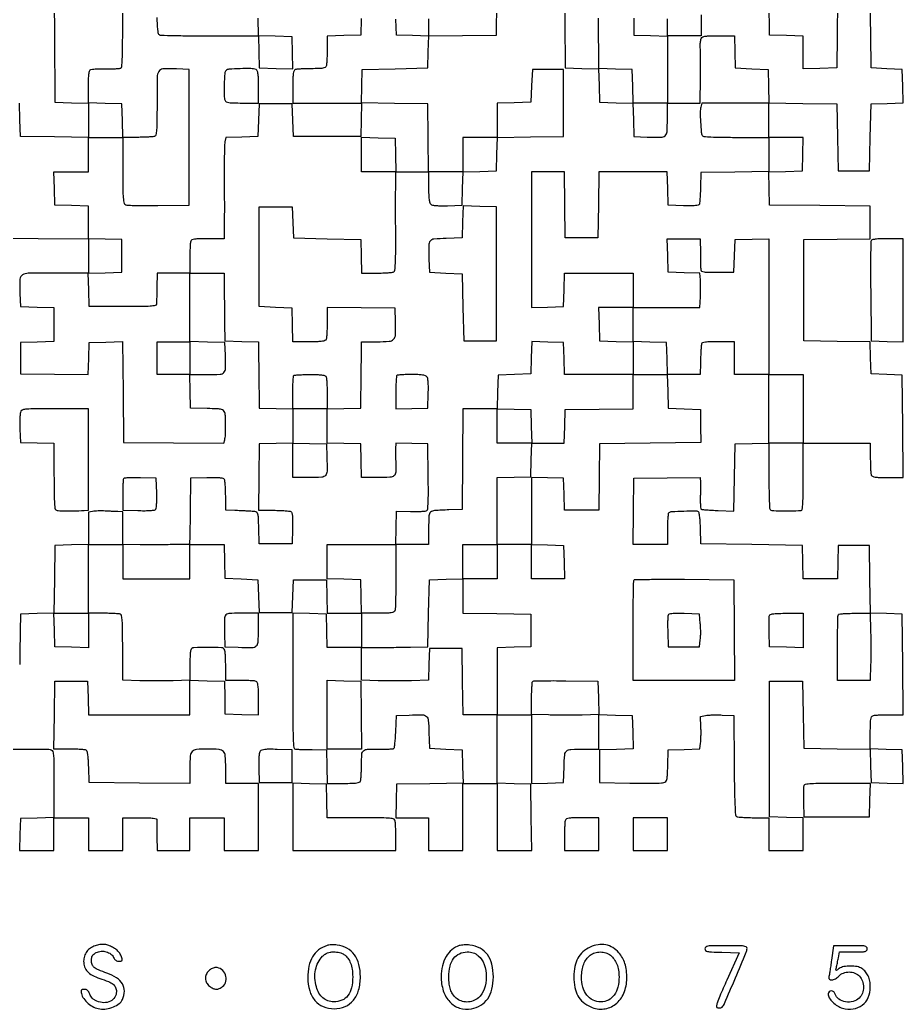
# Model space of a CAD drawing. Extents: x 179 to 1071, y 112 to 1107.
# Drawn here: x 505 to 1071, y 112 to 746 of the extents above; entities that cross this region are included whole.
import ezdxf

# ---------------------------------------------------------------- set-up
doc = ezdxf.new("R2010")
doc.units = 0

msp = doc.modelspace()

# ---------------------------------------------------------------- linework, layer by layer
for points in [[(526.978755, 780), (527.239377, 736.75), (527.5, 693.5), (538.25, 693.216168), (549, 692.932337), (549, 681.946666), (549, 670.960995), (527.25, 671.230498), (505.5, 671.5), (505.216168, 682.25), (504.932337, 693)], [(1029.039693, 757.971858), (1028.769847, 736.735929), (1028.5, 715.5), (1017.75, 715.216168), (1007, 714.932337), (1007, 725.432337), (1007, 735.932337), (996.25, 736.216168), (985.5, 736.5), (985.230498, 758.25)], [(898.5, 747.463868), (898.5, 736.5), (909.25, 736.216168), (920, 735.932337), (920, 714.466168), (920, 693), (909.033832, 693), (898.067663, 693), (897.783832, 703.75), (897.5, 714.5), (886.763809, 714.783692), (876.027617, 715.067383), (875.763809, 747.283692)]]:
    msp.add_lwpolyline(points)
for points in [[(487.320716, 278.728202, -0.001145), (504.929603, 278.919042, -0.001586), (522.196447, 279.011854, -0.092414), (525.290056, 278.44219, -0.246595), (526.259679, 277.338547, -0.039969), (526.722306, 274.423861, -0.017504), (526.9528, 269.005, -0.001876), (527, 256.426843), (527, 235.067663), (516.25, 234.783832), (505.5, 234.5), (505.215017, 224.25), (504.930034, 214), (515.965017, 214), (527, 214), (527, 224.5), (527, 235), (538, 235), (549, 235), (549, 224.5), (549, 214), (560, 214), (571, 214), (571, 224.5), (571, 235), (582.043837, 235, -0.005353), (587.436059, 234.942266, -0.023244), (590.625709, 234.725378, -0.037204), (592.514505, 234.364582, -0.375493), (592.925354, 233.75, 0.029686), (592.865555, 232.894407, 0.001563), (592.84552, 230.15, 0.00246), (592.84795, 226.884359, 0.001786), (592.881517, 223.25), (593, 214), (603.5, 214), (614, 214), (614, 224.5), (614, 235), (625, 235), (636, 235), (636, 224.5), (636, 214), (647, 214), (658, 214), (658, 235.5), (658, 257), (647.5, 257), (637, 257), (637, 266.964816, 0.016375), (636.748452, 274.643854, 0.176079), (635.516364, 277.447319, 0.18557), (632.802218, 278.72896, 0.018552), (625.5, 279, 0.018562), (618.196698, 278.728783, 0.185709), (615.482908, 277.446295, 0.175976), (614.251235, 274.640922, 0.016331), (614, 266.950963), (614, 256.972294), (581.75, 257.236147), (549.5, 257.5), (549.211195, 267.464966, 0.00836), (549.012968, 271.800174, 0.019108), (548.684251, 275.055937, 0.01918), (548.262532, 277.411, 0.199883), (547.711195, 278.199653, 0.117278), (546.827555, 278.50492, 0.006942), (543.985997, 278.747767, 0.010156), (540.561095, 278.92279, 0.007295), (536.730498, 278.984687), (526.960995, 279), (527.230498, 300.75), (527.5, 322.5), (538, 322.5), (548.5, 322.5), (548.783832, 311.75), (549.067663, 301), (581.533832, 301), (614, 301), (614, 312.032751), (614, 323.065502), (625.102322, 322.782751), (636.204643, 322.5), (636.352322, 312), (636.5, 301.5), (647.25, 301.216168), (658, 300.932337), (658, 311.359179, 0.005326), (657.940479, 316.946379, 0.03028), (657.697521, 319.908208, 0.062919), (657.232706, 321.600474, 0.205485), (656.418213, 322.393011, 0.070946), (655.373807, 322.631778, 0.006338), (652.68135, 322.821697, 0.008159), (649.449196, 322.955669, 0.006277), (645.918213, 323), (637, 323), (637, 331.918213, 0.006277), (636.955669, 335.449196, 0.008159), (636.821697, 338.68135, 0.006338), (636.631778, 341.373807, 0.070946), (636.393011, 342.418213, 0.294833), (634.336862, 343.920436, 0.014388), (625.5, 344.174786, 0.014388), (616.663138, 343.920436, 0.294833), (614.606989, 342.418213, 0.070799), (614.368266, 341.375401, 0.006396), (614.178303, 338.70025, 0.008203), (614.044334, 335.488883, 0.006322), (614, 331.982551), (614, 323.128677), (603.400107, 322.814338, -0.004692), (598.554047, 322.716137, -0.002696), (592.712026, 322.6841, -0.002693), (586.841483, 322.71519, -0.004492), (581.900107, 322.812384), (571, 323.124768), (571, 343.955395, 0.002113), (570.950186, 355.740773, 0.016301), (570.723731, 361.253842, 0.031071), (570.301136, 364.347193, 0.257072), (569.418213, 365.393011, 0.07203), (568.361889, 365.632106, 0.005915), (565.534475, 365.821697, 0.007831), (562.140776, 365.955695, 0.005951), (558.418213, 366), (549, 366), (549, 388), (549, 410), (560, 410), (571, 410), (571, 399), (571, 388), (592.5, 388), (614, 388), (614, 399), (614, 410), (624.966168, 410), (635.932337, 410), (636.216168, 399.25), (636.5, 388.5), (647, 388), (657.5, 387.5), (658, 377), (658.5, 366.5), (669, 366.5), (679.5, 366.5), (680, 377), (680.5, 387.5), (691, 387.5), (701.5, 387.5), (701.783832, 376.75), (702.067663, 366), (713.033832, 366), (724, 366), (724, 355), (724, 344), (713.033832, 344), (702.067663, 344), (701.783832, 354.75), (701.5, 365.5), (690.75, 365.783832), (680, 366.067663), (680, 322.533832, 0.000752), (680.040355, 295.69472, 0.009267), (680.26068, 285.468449, 0.016489), (680.666127, 279.928097, 0.36564), (681.75, 278.890285, 0.009007), (682.866332, 278.840464, 0.000834), (685.629687, 278.77159, 0.001074), (688.925493, 278.702026, 0.000842), (692.5, 278.640285), (701.5, 278.5), (701.783832, 267.75), (702.067663, 257), (712.426843, 257, 0.005377), (717.973908, 257.059651, 0.030446), (720.919034, 257.302822, 0.063217), (722.602718, 257.767927, 0.20495), (723.393011, 258.581787, 0.070701), (723.631706, 259.623534, 0.006434), (723.821697, 262.287222, 0.008233), (723.955664, 265.484808, 0.006352), (724, 268.974799, -0.01621), (724.218061, 275.699053, -0.203198), (725.336393, 277.923885, -0.171082), (727.807214, 278.868616, -0.010839), (735.692534, 278.905237, 0.007869), (738.963225, 278.901004, 0.011594), (741.833378, 279.009061, 0.007003), (744.212453, 279.187405, 0.175058), (744.797718, 279.459677, 0.166411), (745.094233, 280.059722, 0.004749), (745.44058, 282.940181, 0.009152), (745.757506, 286.380352, 0.006111), (746, 290.328626), (746.5, 300.5), (754.496645, 300.796504, -0.010944), (762.958841, 300.924926, -0.179106), (765.567079, 299.939704, -0.195806), (766.788181, 297.526579, -0.013482), (767.215131, 289.7397), (767.5, 279.5), (778, 279), (788.5, 278.5), (788.783629, 267.769986), (789.067258, 257.039971), (767.783629, 256.769986), (746.5, 256.5), (746.216168, 245.75), (745.932337, 235), (756.466168, 235), (767, 235), (767, 224.5), (767, 214), (778, 214), (789, 214), (789, 235.5), (789, 257), (800, 257), (811, 257), (811, 235.5), (811, 214), (822.019888, 214), (833.039775, 214), (832.769888, 235.25), (832.5, 256.5), (821.75, 256.783832), (811, 257.067663), (811, 279.033832), (811, 301), (822, 301), (833, 301), (833, 278.965017), (833, 256.930034), (843.25, 257.215017), (853.5, 257.5), (853.783793, 267.642206, -0.014077), (854.217345, 275.358739, -0.199184), (855.462909, 277.765918, -0.166903), (858.143851, 278.803651, -0.00925), (867.25, 278.986345), (876, 279), (876, 290.033832), (876, 301.067663), (886.75, 300.783832), (897.5, 300.5), (897.783485, 289.784171), (898.06697, 279.068343), (887.283485, 278.784171), (876.5, 278.5), (876.5, 268), (876.5, 257.5), (896, 257.216289, 0.002744), (903.631689, 257.147147, 0.003889), (910.42257, 257.175721, 0.002238), (916.145293, 257.269945, 0.055026), (917.715131, 257.476589, 0.140303), (918.954953, 258.185819, 0.136997), (919.645706, 259.449919, 0.045906), (919.987293, 261.944999, 0.004124), (920.215131, 268.2603), (920.5, 278.5), (930.62757, 278.783631), (940.755139, 279.067263), (941.245984, 282.783631, 0.02043), (941.416849, 284.667274, 0.007166), (941.512695, 287.383123, 0.007101), (941.532878, 290.376392, 0.008251), (941.464663, 293.222743), (941.192497, 299.945487), (944.346249, 300.529234, -0.031064), (946.043619, 300.735482, -0.008198), (948.776711, 300.851473, -0.008289), (951.8973, 300.880936, -0.008427), (955, 300.80649), (962.5, 300.5), (962.764319, 268.550168, 0.001803), (962.951056, 252.830801, 0.007577), (963.240328, 243.392156, 0.00522), (963.604237, 236.927232, 0.238962), (964.264319, 235.81548, 0.116655), (965.161958, 235.504391, 0.00716), (968.001081, 235.256679, 0.010334), (971.425135, 235.078324, 0.007451), (975.25, 235.015313), (985, 235), (985, 224.5), (985, 214), (996, 214), (1007, 214), (1007, 224.466168), (1007, 234.932337), (996.25, 235.216168), (985.5, 235.5), (985.5, 279), (985.5, 322.5), (996, 322.5), (1006.5, 322.5), (1007, 301), (1007.5, 279.5), (1028.716369, 279.23021), (1049.932738, 278.96042), (1050.216369, 268.23021), (1050.5, 257.5), (1060.78419, 257.214639), (1071.068381, 256.929279), (1070.78419, 267.714639), (1070.5, 278.5), (1060.25, 278.784983), (1050, 279.069966), (1050, 289.427994, -0.005378), (1050.059653, 294.974376, -0.030449), (1050.302828, 297.919218, -0.063222), (1050.767938, 299.602756, -0.204941), (1051.581787, 300.393011, -0.070978), (1052.626534, 300.631787, -0.006326), (1055.322719, 300.821697, -0.00815), (1058.55935, 300.95567, -0.006268), (1062.095641, 301), (1071.027706, 301), (1070.763853, 333.25), (1070.5, 365.5), (1060.269405, 365.784769), (1050.038811, 366.069538), (1049.769405, 387.784769), (1049.5, 409.5), (1039.5, 409.5), (1029.5, 409.5), (1029.216168, 398.75), (1028.932337, 388), (1018, 388), (1007.067663, 388), (1006.783832, 398.75), (1006.5, 409.5), (974, 410), (941.5, 410.5), (941.211195, 420.464966, 0.009143), (941.028489, 424.328163, 0.013786), (940.715179, 427.683218, 0.008512), (940.334125, 430.432793, 0.219027), (939.928184, 431.044385, 0.143525), (938.25123, 431.505737, 0.003796), (930.462578, 431.317044, 0.004146), (922.730621, 431.006787, 0.12697), (920.901089, 430.43887, 0.229345), (920.541955, 429.874018, 0.007453), (920.264695, 427.125393, 0.012937), (920.065224, 423.791061, 0.00847), (920, 419.940983), (920, 410), (908.980112, 410), (897.960225, 410), (898.230112, 431.25), (898.5, 452.5), (919.75, 452.769888), (941, 453.039775), (941.107595, 449.769888, -0.007236), (941.138886, 448.071354, -0.002215), (941.137649, 445.503909, -0.002216), (941.110785, 442.62912, -0.002424), (941.058817, 439.839163, 0.011352), (941.056825, 437.252152, 0.016954), (941.18302, 434.994435, 0.012019), (941.391764, 433.167691, 0.227143), (941.701222, 432.699985, 0.112934), (942.323023, 432.497611, 0.003046), (945.202859, 432.256164, 0.006189), (948.610222, 432.03377, 0.004183), (952.5, 431.860821), (962.5, 431.5), (963, 453), (963.5, 474.5), (974.25, 474.783832), (985, 475.067663), (985.015313, 454.283832, 0.003299), (985.074295, 446.241613, 0.005099), (985.241942, 439.295237, 0.001799), (985.468429, 433.326231, 0.142608), (985.765313, 432.444636, 0.23222), (986.833164, 431.852488, 0.005925), (992.492631, 431.636715, 0.012203), (998.946538, 431.624755, 0.01039), (1005.75, 431.91975, 0.365752), (1006.410258, 432.5541, 0.011568), (1006.734532, 436.549007, 0.011919), (1006.945204, 442.738975, 0.002546), (1007, 453.5), (1007, 475), (1028.5, 475), (1050, 475), (1050, 465.581787, 0.005951), (1050.044305, 461.859224, 0.007831), (1050.178303, 458.465525, 0.005915), (1050.367894, 455.638111, 0.07203), (1050.606989, 454.581787, 0.201272), (1051.382022, 453.772279, 0.065239), (1053.008523, 453.305235, 0.031606), (1055.841873, 453.060568, 0.005737), (1061.120653, 453), (1071.027329, 453), (1070.763664, 485.75), (1070.5, 518.5), (1060.5, 519), (1050.5, 519.5), (1050.215235, 529.730213), (1049.930471, 539.960427), (1028.715235, 540.230213), (1007.5, 540.5), (1007.5, 573), (1007.5, 605.5), (1028.75, 605.769888), (1050, 606.039775), (1050, 616.506035), (1050, 626.972294), (1017.75, 627.236147), (985.5, 627.5), (985.216515, 638.215829), (984.93303, 648.931657), (995.716515, 649.215829), (1006.5, 649.5), (1006.783832, 660.25), (1007.067663, 671), (996.033832, 671), (985, 671), (985, 682.019502), (985, 693.039005), (1006.75, 692.769502), (1028.5, 692.5), (1029, 671), (1029.5, 649.5), (1039.5, 649.5), (1049.5, 649.5), (1050, 671), (1050.5, 692.5), (1060.783473, 692.785353), (1071.066946, 693.070705), (1070.783473, 703.785353), (1070.5, 714.5), (1060.5, 715), (1050.5, 715.5), (1050.230215, 736.714798), (1049.96043, 757.929597)], [(723.783832, 747.25), (723.5, 736.5), (712.75, 736.216168), (702, 735.932337), (702, 727.047956, -0.0063), (701.955668, 723.529935, -0.008182), (701.821697, 720.308712, -0.006369), (701.631755, 717.625356, -0.070869), (701.393011, 716.581787, -0.191652), (700.656877, 715.783827, -0.070258), (699.167248, 715.312102, -0.03479), (696.605148, 715.063195, -0.006824), (691.974799, 715, 0.006352), (688.484808, 714.955664, 0.008233), (685.287222, 714.821697, 0.006434), (682.623534, 714.631706, 0.070701), (681.581787, 714.393011, 0.205218), (680.76761, 713.601595, 0.063068), (680.30265, 711.913621, 0.030363), (680.059586, 708.960143, 0.005351), (680, 703.393011), (680, 693), (702.033832, 693), (724.067663, 693), (723.783832, 682.25), (723.5, 671.5), (702, 671.5), (680.5, 671.5), (680, 682), (679.5, 692.5), (669, 692.5), (658.5, 692.5), (658, 682), (657.5, 671.5), (647.321946, 671.215811), (637.143892, 670.931622), (636.543629, 668.198643, 0.046116), (636.310898, 666.33197, 0.002644), (636.157044, 660.545394, 0.004017), (636.065538, 653.644847, 0.002938), (636.070516, 645.982832, -0.00074), (636.111947, 637.772052, -0.000653), (636.131284, 629.212144, -0.000656), (636.12851, 621.496296, -0.001993), (636.098833, 616.25), (636, 606), (625.606989, 606, 0.005351), (620.039857, 605.940414, 0.030363), (617.086379, 605.69735, 0.063068), (615.398405, 605.23239, 0.205218), (614.606989, 604.418213, 0.07203), (614.367894, 603.361889, 0.005915), (614.178303, 600.534475, 0.007831), (614.044305, 597.140776, 0.005951), (614, 593.418213), (614, 584), (603.5, 584), (593, 584), (592.88465, 574.75, -0.001158), (592.830648, 571.097729, -0.001538), (592.763631, 567.776563, -0.001087), (592.692826, 564.992261, -0.015484), (592.63465, 564, -0.338506), (591.866427, 563.162573, -0.026619), (588.668373, 562.769008, -0.015264), (582.984886, 562.548965, -0.002043), (571, 562.5), (549.5, 562.5), (549.216515, 573.215829), (548.93303, 583.931657), (559.716515, 584.215829), (570.5, 584.5), (570.5, 595), (570.5, 605.5), (559.75, 605.783832), (549, 606.067663), (549, 616.5), (549, 626.932337), (538.25, 627.216168), (527.5, 627.5), (527.216168, 638.25), (526.932337, 649), (537.966168, 649), (549, 649), (549, 660), (549, 671), (560, 671), (571, 671), (571, 650.122445, 0.002758), (571.058219, 639.567481, 0.012365), (571.279172, 633.391242, 0.014651), (571.637159, 629.414912, 0.192057), (572.331286, 628.14002, 0.156728), (573.607424, 627.627653, 0.00746), (578.26892, 627.36656, 0.009591), (584.638857, 627.227344, 0.003585), (593.581286, 627.267576), (613.5, 627.5), (613.5, 671), (613.5, 714.5), (605.503355, 714.796504, 0.018442), (596.730748, 714.7981, 0.258417), (594.123365, 713.226398, 0.12775), (593.117937, 709.571269, 0.003577), (593, 693.087937, -0.002108), (592.950205, 681.276688, -0.01627), (592.723786, 675.753028, -0.030988), (592.301348, 672.653567, -0.2572), (591.418213, 671.606989, -0.07196), (590.36267, 671.367915, -0.005942), (587.544413, 671.178303, -0.007852), (584.161644, 671.044307, -0.005972), (580.452044, 671), (571.067663, 671), (570.783832, 681.75), (570.5, 692.5), (559.75, 692.783832), (549, 693.067663), (549.015313, 702.783832, -0.007928), (549.081866, 706.601279, -0.010868), (549.27081, 710.031723, -0.007826), (549.533992, 712.871606, -0.114772), (549.863589, 713.813523, -0.188239), (550.701594, 714.429059, -0.037219), (552.566954, 714.781996, -0.025797), (555.410087, 714.955668, -0.007851), (559.725442, 714.92859, 0.007385), (563.265916, 714.903077, 0.010302), (566.431927, 714.992278, 0.007027), (569.059994, 715.157604, 0.119741), (569.877165, 715.424084, 0.23921), (570.422762, 716.318735, 0.006544), (570.728311, 721.017156, 0.009746), (570.938566, 727.512033, 0.003217), (571, 737.059017), (571, 758)], [(854.153122, 757.161711, 0.001799), (854.22, 745.5), (854.5, 715.5), (865.216508, 715.216508), (875.933016, 714.933016), (876.216508, 704.216508), (876.5, 693.5), (887.216508, 693.216508), (897.933016, 692.933016), (898.216508, 682.216508), (898.5, 671.5), (907, 671.204946, 0.009927), (915.965089, 671.071849, 0.179688), (918.602972, 672.066531, 0.203196), (919.788355, 674.49751, 0.01319), (920, 682.519052), (920, 693), (930.5, 693), (941, 693), (941.1508, 709.25, 0.001457), (941.191746, 715.68273, 0.001901), (941.189672, 721.568289, 0.001406), (941.155304, 726.500561, 0.0176), (941.071369, 728.365453, -0.022481), (941.026586, 729.636438, -0.015075), (941.084572, 731.089639, -0.015198), (941.226336, 732.496557, -0.02878), (941.439621, 733.615453, -0.121023), (942.159396, 734.975425, -0.158944), (943.365359, 735.678608, -0.049644), (945.767051, 735.952216, -0.003557), (952.484069, 736), (962.930034, 736), (963.215017, 725.75), (963.5, 715.5), (974, 715), (984.5, 714.5), (984.783832, 703.75), (985.067663, 693), (963.552884, 693), (942.038104, 693), (941.392249, 690.426707, 0.064624), (941.007215, 687.146222, 0.0107), (941.221673, 680.772053, 0.008088), (941.681632, 674.323654, 0.117078), (942.398267, 672.164608, 0.237313), (943.338921, 671.586312, 0.007874), (947.849416, 671.272496, 0.010341), (954.265536, 671.060479, 0.003088), (964.059017, 671), (985, 671), (985, 660.019502), (985, 649.039005), (963.25, 648.769502), (941.5, 648.5), (941.203376, 639, -0.003857), (941.058, 635.267267, -0.005293), (940.86582, 631.912739, -0.003486), (940.655459, 629.105111, -0.061326), (940.470785, 628.213578, -0.253055), (939.808646, 627.598782, -0.038755), (937.97523, 627.274306, -0.025285), (935.033509, 627.135546, -0.006473), (930.267408, 627.213578), (920.5, 627.5), (920.216168, 638.25), (919.932337, 649), (897.986056, 649), (876.039775, 649), (875.769888, 627.75), (875.5, 606.5), (865, 606.5), (854.5, 606.5), (854.230112, 627.75), (853.960225, 649), (843.480112, 649), (833, 649), (833, 605.465017), (833, 561.930034), (843.25, 562.215017), (853.5, 562.5), (853.783832, 573.25), (854.067663, 584), (876.033832, 584), (898, 584), (898, 573), (898, 562), (886.966168, 562), (875.932337, 562), (876.216168, 551.25), (876.5, 540.5), (887.25, 540.216168), (898, 539.932337), (898, 529.466168), (898, 519), (876.034983, 519), (854.069966, 519), (853.784983, 529.25), (853.5, 539.5), (843.285365, 539.784593), (833.07073, 540.069185), (832.785365, 529.784593), (832.5, 519.5), (822, 519), (811.5, 518.5), (811.216168, 507.75), (810.932337, 497), (799.980021, 497), (789.027706, 497), (788.763853, 464.75), (788.5, 432.5), (780, 432.24922, 0.007926), (770.756564, 431.829771, 0.170244), (768.27627, 430.785637, 0.199796), (767.184972, 428.471708, 0.011573), (767, 420.480948), (767, 410), (756.466168, 410), (745.932337, 410), (746.216168, 420.736405), (746.5, 431.472809), (755.5, 431.233135, 0.00884), (759.039948, 431.201473, 0.012052), (762.229556, 431.306257, 0.008973), (764.865216, 431.504007, 0.121354), (765.77083, 431.818622, 0.228212), (766.426751, 432.897712, 0.012873), (766.714681, 436.907534, 0.012014), (766.849851, 443.075703, 0.002706), (766.77083, 453.571891), (766.5, 474.5), (756.25, 474.784983), (746, 475.069966), (745.875921, 471.284983, 0.007332), (745.843035, 469.468858, 0.003317), (745.850634, 467.088869, 0.003284), (745.891817, 464.577108, 0.004488), (745.964074, 462.315423, -0.022257), (745.942675, 456.363281, -0.213603), (744.824185, 454.155827, -0.160216), (742.248635, 453.176959, -0.011368), (734.466444, 453), (724.067663, 453), (723.783832, 463.75), (723.5, 474.5), (712.75, 474.783832), (702, 475.067663), (702, 486), (702, 496.932337), (712.75, 497.216168), (723.5, 497.5), (723.675726, 508, 0.000788), (723.748445, 512.797094, 0.000454), (723.821651, 518.573437, 0.000454), (723.884622, 524.373532, 0.00076), (723.925726, 529.25), (724, 540), (733.964816, 540, 0.018261), (741.745043, 540.284241, 0.189805), (744.576308, 541.645554, 0.180768), (745.792504, 544.605997, 0.016288), (745.788833, 552.756819), (745.5, 561.5), (723.75, 561.769502), (702, 562.039005), (702, 552.60129, -0.005939), (701.955696, 548.871254, -0.007818), (701.821697, 545.471254, -0.005899), (701.632119, 542.63856, -0.07207), (701.393011, 541.581787, -0.20495), (700.602718, 540.767927, -0.063217), (698.919034, 540.302822, -0.030446), (695.973908, 540.059651, -0.005377), (690.426843, 540), (680.067663, 540), (679.783832, 550.75), (679.5, 561.5), (669, 562), (658.5, 562.5), (658.5, 594.5), (658.5, 626.5), (669, 626.5), (679.5, 626.5), (680, 616.5), (680.5, 606.5), (702, 606), (723.5, 605.5), (723.783832, 594.75), (724.067663, 584), (733.783832, 584.015313, 0.007626), (737.597562, 584.079495, 0.010531), (741.016412, 584.261348, 0.007404), (743.849432, 584.514185, 0.115967), (744.7614, 584.831375, 0.230701), (745.41365, 585.891163, 0.011462), (745.73003, 590.0841, 0.011498), (745.916985, 596.442261, 0.002714), (745.927328, 607.066062, -0.000531), (745.89695, 616.023919, -0.000492), (745.884598, 625.214718, -0.000491), (745.889681, 633.395736, -0.00165), (745.915929, 638.75), (746, 649), (756.5, 649), (767, 649), (767, 639.122445, 0.007345), (767.070162, 634.346734, 0.024181), (767.314808, 631.205854, 0.035127), (767.728754, 629.124417, 0.154085), (768.399285, 628.083586, 0.132968), (769.486141, 627.587315, 0.020746), (771.849829, 627.296386, 0.018924), (775.042317, 627.15859, 0.009044), (779.149285, 627.211141), (788.5, 627.5), (788.783492, 638.216508), (789.066984, 648.933016), (799.783492, 649.216508), (810.5, 649.5), (810.783631, 660.23021), (811.067262, 670.96042), (832.283631, 671.23021), (853.5, 671.5), (853.5, 693), (853.5, 714.5), (843.5, 714.5), (833.5, 714.5), (833, 704), (832.5, 693.5), (821.75, 693.216168), (811, 692.932337), (811, 681.966168), (811, 671), (800, 671), (789, 671), (789, 660), (789, 649), (778.019502, 649), (767.039005, 649), (766.769502, 670.75), (766.5, 692.5), (745.216371, 692.769986), (723.932742, 693.039971), (724.216371, 703.769986), (724.5, 714.5), (745.5, 715), (766.5, 715.5), (766.784769, 725.730595), (767.069538, 735.961189), (788.784769, 736.230595), (810.5, 736.5), (810.769502, 758.25)], [(941.616268, 749.611799, 0.006972), (941.603362, 745.75), (941.706724, 736), (930.853362, 736), (920, 736), (920, 746.920545)], [(592.926716, 747.782049, 0.00783), (593.068439, 743.266026, 0.019195), (593.351898, 739.955584, 0.019981), (593.741612, 737.597074, 0.202948), (594.293636, 736.797361, 0.135359), (595.310473, 736.486062, 0.000971), (604.315042, 736.251356, 0.003612), (614.662744, 736.076537, 0.002295), (626.715017, 736.015313), (657.930034, 736), (658.215017, 725.75), (658.5, 715.5), (669.285361, 715.21581), (680.070721, 714.931619), (679.785361, 725.21581), (679.5, 735.5), (668.782438, 735.783503), (658.064876, 736.067005), (657.782438, 747.283503)], [(767, 746.848386), (767, 735.930034), (756.75, 736.215017), (746.5, 736.5), (746, 746.789574, 0.007003)], [(484.5, 606.5), (516.75, 606.236147), (549, 605.972294), (549, 594.986147), (549, 584), (527.519052, 584, 0.003484), (510.504163, 583.881453, 0.129107), (506.800938, 582.853655, 0.257598), (505.205453, 580.186192, 0.017378), (505.204946, 571), (505.5, 562.5), (516.25, 562.216168), (527, 561.932337), (527, 551), (527, 540.067663), (516.25, 539.783832), (505.5, 539.5), (505.5, 529.5), (505.5, 519.5), (527.214803, 519.230596), (548.929605, 518.961191), (549.214803, 529.230596), (549.5, 539.5), (560.236102, 539.783691), (570.972205, 540.067381), (571.236102, 507.783691), (571.5, 475.5), (603.629787, 475.236306), (635.759575, 474.972611), (636.366133, 477.236306, 0.055072), (636.833963, 480.295127, 0.010261), (636.954652, 485.982964, 0.010237), (636.842148, 491.670464, 0.055476), (636.378274, 494.717265, 0.141505), (635.627557, 495.960978, 0.132685), (634.311084, 496.650964, 0.0442), (631.7238, 496.990753, 0.00392), (625.141929, 497.217265), (614.5, 497.5), (614.216168, 508.25), (613.932337, 519), (624.947116, 519, 0.011644), (633.386769, 519.196568, 0.193791), (635.888604, 520.342175, 0.190015), (636.923746, 522.911448, 0.011127), (636.796504, 531.503355), (636.5, 539.5), (625.25, 539.782751), (614, 540.065502), (614, 562.032751), (614, 584), (625, 584), (636, 584), (636.070067, 573.75, 0.000758), (636.10975, 568.998777, 0.000406), (636.172407, 563.132812, 0.000405), (636.246037, 557.148269, 0.000633), (636.320067, 552), (636.5, 540.5), (647.25, 540.216168), (658, 539.932337), (658.097508, 529.716168, 0.00036), (658.145798, 525.011867, 0.0002), (658.211168, 519.269749, 0.000199), (658.282022, 513.453222, 0.000321), (658.347508, 508.5), (658.5, 497.5), (669.25, 497.216168), (680, 496.932337), (680, 486), (680, 475.067663), (669.25, 474.783832), (658.5, 474.5), (658.272969, 453.25), (658.045937, 432), (667.772969, 431.984687, -0.007773), (671.592775, 431.919285, -0.010696), (675.021102, 431.733781, -0.00761), (677.860586, 431.47563, -0.11538), (678.788231, 431.152042, -0.19692), (679.395734, 430.294865, -0.033714), (679.721018, 428.282937, -0.023663), (679.861823, 425.195195, -0.006827), (679.788231, 420.417355), (679.5, 410.5), (669, 410.5), (658.5, 410.5), (658.215017, 420.75, 0.003738), (657.98795, 427.184861, 0.048232), (657.65493, 429.562857, 0.164089), (656.959331, 430.670373, 0.153497), (655.715017, 431.167506, 0.002179), (652.261426, 431.413541, 0.003879), (649.415897, 431.581632, 0.003715), (646.486732, 431.710057, 0.001815), (642.75, 431.832494), (637, 432), (636.984687, 441.25, 0.008159), (636.919317, 444.886885, 0.011123), (636.734034, 448.160822, 0.008145), (636.475757, 450.869394, 0.113997), (636.152902, 451.78684, 0.199716), (635.281101, 452.39767, 0.032047), (633.18343, 452.720814, 0.022682), (629.955578, 452.861053, 0.006397), (624.918214, 452.78684), (614.5, 452.5), (614.26659, 431.599923, -0.001278), (614.156325, 423.56607, -0.002088), (614.016967, 416.754467, -0.000251), (613.864526, 410.690643, -0.192258), (613.744575, 410.411242, -0.194513), (613.159485, 410.163062, -0.000479), (603.914768, 410.01528, -0.003012), (593.716025, 409.923465, -0.002123), (582.25, 409.937986), (571, 410), (571, 420.5), (571, 431), (568, 431.125, -0.000897), (566.490601, 431.190605, -0.000321), (564.339063, 431.289374, -0.000319), (561.979926, 431.4007, -0.000377), (559.75, 431.50904, 0.009924), (557.538322, 431.574202, 0.00879), (555.234375, 431.555835, 0.008861), (553.160189, 431.466024, 0.026501), (551.75, 431.304585), (549, 430.841089), (549, 420.454376), (549, 410.067663), (538.25, 409.783832), (527.5, 409.5), (527.230591, 387.783635), (526.961183, 366.06727), (516.230591, 365.783635), (505.5, 365.5), (505.322108, 354.5, 0.000681), (505.248714, 349.544418, 0.000421), (505.17529, 343.720312, 0.000422), (505.112467, 337.967405, 0.00076), (505.072108, 333.25)]]:
    msp.add_lwpolyline(points, format="xyb")
for points in [[(637.2, 713.8, 0.182186), (636.351405, 711.924892, 0.008428), (636.01219, 704.81935, 0.012209), (635.967489, 697.868036, 0.087326), (636.606989, 694.581787, 0.205218), (637.398405, 693.76761, 0.063068), (639.086379, 693.30265, 0.030363), (642.039857, 693.059586, 0.005351), (647.606989, 693), (658, 693), (658, 703.393011, 0.005351), (657.940414, 708.960143, 0.030363), (657.69735, 711.913621, 0.063068), (657.23239, 713.601595, 0.205218), (656.418213, 714.393011, 0.087326), (653.131964, 715.032511, 0.012209), (646.18065, 714.98781, 0.008428), (639.075108, 714.648595, 0.182186)], [(788.785353, 616.783473), (788.5, 606.5), (778.2603, 606.215131, 0.013827), (770.45705, 605.781878, 0.200378), (768.051258, 604.533568, 0.174565), (767.074823, 601.86687, 0.010012), (767.204946, 593), (767.5, 584.5), (778, 584), (788.5, 583.5), (789, 562), (789.5, 540.5), (800, 540.5), (810.5, 540.5), (810.5, 583.5), (810.5, 626.5), (799.785353, 626.783473), (789.070705, 627.066946)], [(941.11535, 596.75, 0.001158), (941.169352, 593.097729, 0.001538), (941.236369, 589.776563, 0.001087), (941.307174, 586.992261, 0.015484), (941.36535, 586, 0.275213), (941.92238, 585.230626, 0.066821), (943.496506, 584.78892, 0.030039), (946.399276, 584.556017, 0.005001), (952, 584.5), (962.5, 584.5), (963, 595), (963.5, 605.5), (974.25, 605.783832), (985, 606.067663), (985, 562.533832), (985, 519), (996, 519), (1007, 519), (1007, 497), (1007, 475), (996, 475), (985, 475), (985, 497), (985, 519), (974, 519), (963, 519), (963, 529.5), (963, 540), (952.5, 540, 0.006109), (947.478816, 539.938651, 0.023127), (944.346248, 539.716867, 0.032638), (942.387958, 539.356104, 0.312239), (941.858431, 538.75, 0.006668), (941.59751, 536.134712, 0.007792), (941.4217, 533.645783, 0.005874), (941.291955, 530.643419, 0.001963), (941.171044, 526.25), (941, 519), (930.466168, 519), (919.932337, 519), (920.216168, 508.25), (920.5, 497.5), (930.799389, 497), (941.098777, 496.5), (941.244674, 486), (941.390572, 475.5), (908.945286, 475), (876.5, 474.5), (876.230112, 453.25), (875.960225, 432), (865.015095, 432), (854.069966, 432), (853.784983, 442.25), (853.5, 452.5), (843.25, 452.784983), (833, 453.069966), (833, 431.569966), (833, 410.069966), (843.25, 409.784983), (853.5, 409.5), (853.783832, 398.75), (854.067663, 388), (843.533832, 388), (833, 388), (833, 399), (833, 410), (822, 410), (811, 410), (811, 399), (811, 388), (800, 388), (789, 388), (789, 377.019502), (789, 366.039005), (810.75, 365.769502), (832.5, 365.5), (832.5, 355), (832.5, 344.5), (821.75, 344.216168), (811, 343.932337), (811, 322.466168), (811, 301), (800.019888, 301), (789.039775, 301), (788.769888, 322.25), (788.5, 343.5), (778, 343.5), (767.5, 343.5), (767.215699, 333.311759), (766.931397, 323.123517), (756.065592, 322.811759, -0.004506), (751.137458, 322.714798, -0.002695), (745.277898, 322.683916, -0.002698), (739.443601, 322.716099, -0.004684), (734.599893, 322.814338), (724, 323.128677), (724, 333.564338), (724, 344), (734.25, 344.072108, 0.00076), (738.967405, 344.112467, 0.000422), (744.720313, 344.17529, 0.000421), (750.544418, 344.248714, 0.000681), (755.5, 344.322108), (766.5, 344.5), (767, 366), (767.5, 387.5), (778.25, 387.783832), (789, 388.067663), (789, 399.033832), (789, 410), (800, 410), (811, 410), (811, 431.466168), (811, 452.932337), (821.75, 453.216168), (832.5, 453.5), (832.783832, 464.25), (833.067663, 475), (822.033832, 475), (811, 475), (811, 486.033832), (811, 497.067663), (821.75, 496.783832), (832.5, 496.5), (832.783832, 485.75), (833.067663, 475), (843.5, 475), (853.932337, 475), (854.216168, 485.75), (854.5, 496.5), (876.25, 496.769502), (898, 497.039005), (898, 508.019502), (898, 519), (909.034983, 519), (920.069966, 519), (919.784983, 529.25), (919.5, 539.5), (908.75, 539.783832), (898, 540.067663), (898, 551.033832), (898, 562), (919.414673, 562), (940.829346, 562), (941.164673, 568.75, 0.007035), (941.267618, 571.643194, 0.005663), (941.299273, 574.755667, 0.005727), (941.263003, 577.631943, 0.014573), (941.152003, 579.716099), (940.804005, 583.932198), (930.652003, 584.216099), (920.5, 584.5), (920.216168, 595.25), (919.932337, 606), (930.466168, 606), (941, 606)], [(1050.454031, 604.740803, 0.089592), (1050.262009, 603.729818, 0.000579), (1050.190493, 594.601072, 0.002304), (1050.168885, 584.152527, 0.001466), (1050.235416, 571.990803), (1050.5, 540.5), (1060.75, 540.215017), (1071, 539.930034), (1071, 572.965017), (1071, 606), (1060.968615, 606, 0.006943), (1056.259955, 605.934612, 0.022858), (1053.16219, 605.706576, 0.029866), (1051.13516, 605.340013, 0.246246)], [(701.393011, 517.418213, -0.07203), (701.632106, 516.361889, -0.005915), (701.821697, 513.534475, -0.007831), (701.955695, 510.140776, -0.005951), (702, 506.418213), (702, 497), (691, 497), (680, 497), (680, 507.333333, -0.006022), (680.048276, 511.341612, -0.009111), (680.195833, 514.827083, -0.004516), (680.399803, 517.754503, -0.178563), (680.666667, 518.333333, -0.177151), (681.240534, 518.599816, -0.005003), (683.994614, 518.804167, -0.009619), (687.284117, 518.951702, -0.006396), (691.059678, 519, -0.005893), (696.231606, 518.939041, -0.032092), (699.020372, 518.693741, -0.066055), (700.624187, 518.225925, -0.199759)], [(746.666667, 518.333333, 0.178639), (746.399782, 517.754233, 0.00449), (746.195833, 514.816807, 0.009084), (746.048275, 511.320041, 0.006002), (746, 507.29835), (746, 496.930034), (756.25, 497.215017), (766.5, 497.5), (766.788859, 506.850715, 0.009044), (766.84141, 510.957683, 0.018924), (766.703614, 514.150171, 0.020746), (766.412685, 516.513859, 0.132968), (765.916414, 517.600715, 0.147998), (764.922993, 518.257565, 0.037403), (763.00979, 518.676512, 0.026324), (760.18188, 518.926486, 0.008883), (756.044222, 519, 0.007137), (752.657974, 518.951661, 0.010606), (749.696324, 518.804167, 0.006007), (747.230897, 518.599099, 0.174334)], [(505.473998, 494.75, 0.047969), (505.270341, 493.400533, 0.007225), (505.16227, 490.664062, 0.008052), (505.13333, 487.419301, 0.006878), (505.204946, 484), (505.5, 475.5), (516.25, 475.216168), (527, 474.932337), (527, 454.088613, 0.002919), (527.059359, 443.920339, 0.011422), (527.276079, 437.64435, 0.011139), (527.611542, 433.440859, 0.211094), (528.25, 432.32056, 0.143787), (529.693129, 431.791964, 0.009827), (534.093713, 431.590101, 0.012726), (539.638294, 431.586014, 0.007528), (546.25, 431.849085), (549, 432), (549, 464.5), (549, 497), (527.519052, 497, 0.001335), (513.232408, 496.961864, 0.024098), (508.666665, 496.717249, 0.09572), (506.510564, 496.067801, 0.213591)], [(701.795054, 466, -0.009927), (701.928151, 457.034911, -0.179688), (700.933469, 454.397028, -0.203196), (698.50249, 453.211645, -0.01319), (690.480948, 453), (680, 453), (680, 464.033832), (680, 475.067663), (690.75, 474.783832), (701.5, 474.5)], [(571.699448, 452.366114, 0.176065), (571.420159, 451.767972, 0.005385), (571.205463, 449.003745, 0.010004), (571.050689, 445.694514, 0.006682), (571, 441.901953), (571, 432.13724), (580.75, 431.813621, 0.009019), (584.578343, 431.755645, 0.012459), (588.013227, 431.851198, 0.009092), (590.848668, 432.052604, 0.132068), (591.784391, 432.395987, 0.184056), (592.383834, 433.286585, 0.033383), (592.710287, 435.288486, 0.023848), (592.853365, 438.31633, 0.007288), (592.784391, 442.900987), (592.5, 452.5), (582.449448, 452.782781, 0.006672), (578.547259, 452.840477, 0.010046), (575.145783, 452.777033, 0.005301), (572.300668, 452.636532, 0.183378)], [(746, 389.581787, -0.002771), (745.956005, 381.642891, -0.004125), (745.821697, 374.696775, -0.001841), (745.636631, 368.779435, -0.083055), (745.393011, 367.581787, -0.20495), (744.602718, 366.767927, -0.063217), (742.919034, 366.302822, -0.030446), (739.973908, 366.059651, -0.005377), (734.426843, 366), (724.067663, 366), (723.783832, 376.75), (723.5, 387.5), (712.75, 387.783832), (702, 388.067663), (702, 399.033832), (702, 410), (724, 410), (746, 410)], [(962.763853, 355.25), (963.027706, 323), (952.763853, 322.926805, -0.00126), (944.527276, 322.888824, -0.000694), (934.455126, 322.881746, -0.00058), (922.339842, 322.904102, -0.000334), (907.75, 322.957682), (898, 323), (898, 354.833333, -0.002001), (898.049029, 367.086392, -0.003231), (898.199888, 377.515513, -0.000593), (898.402981, 386.698691, -0.192864), (898.680468, 387.347135, -0.194926), (899.328722, 387.621499, -0.000608), (908.434599, 387.750224, -0.003285), (918.778546, 387.815907, -0.002034), (930.930468, 387.763802), (962.5, 387.5)], [(636.473998, 363.75, 0.047969), (636.270341, 362.400533, 0.007225), (636.16227, 359.664062, 0.008052), (636.13333, 356.419301, 0.006878), (636.204946, 353), (636.5, 344.5), (645, 344.204946, 0.009927), (653.965089, 344.071849, 0.179688), (656.602972, 345.066531, 0.203196), (657.788355, 347.49751, 0.01319), (658, 355.519052), (658, 366), (647.519052, 366, 0.003699), (640.912698, 365.951121, 0.046575), (638.435825, 365.682876, 0.147004), (637.190844, 365.014208, 0.135915)], [(920.44275, 364.711405, 0.081149), (920.248444, 363.774362, 0.00524), (920.158923, 360.981301, 0.007536), (920.137209, 357.634347, 0.00554), (920.210159, 353.924983), (920.5, 344.5), (930.5, 344.5), (940.5, 344.5), (941.08534, 348.886315, 0.022863), (941.269448, 350.99849, 0.010307), (941.326793, 353.780045, 0.01018), (941.266834, 356.724741, 0.013684), (941.08534, 359.386315), (940.5, 365.5), (930.732592, 365.786422, 0.006215), (925.820487, 365.869374, 0.027145), (922.9185, 365.724677, 0.046335), (921.158442, 365.373938, 0.232847)], [(1007, 354.966168), (1007, 343.932337), (996.25, 344.216168), (985.5, 344.5), (985.210159, 353.924983, -0.005394), (985.136178, 357.631743, -0.007376), (985.154817, 360.970602, -0.005045), (985.239658, 363.758353, -0.081654), (985.428774, 364.674983, -0.241018), (986.150647, 365.322788, -0.034741), (988.157558, 365.706476, -0.023677), (991.342601, 365.936534, -0.00619), (996.468615, 366), (1007, 366)], [(1050.187616, 354.75, -0.004056), (1050.286888, 349.698016, -0.002552), (1050.324862, 343.79375, -0.002561), (1050.302819, 337.984411, -0.004692), (1050.216168, 333.25), (1049.932337, 323), (1039.466168, 323), (1029, 323), (1028.911553, 333.25, -0.003309), (1028.888588, 344.666119, -0.004562), (1029.029351, 354.917557, -0.001462), (1029.262568, 363.962499, -0.131976), (1029.642595, 365.230723, -0.234171), (1030.136586, 365.538486, -0.005739), (1032.880212, 365.774025, -0.011261), (1036.1761, 365.944374, -0.00728), (1039.996633, 366), (1049.875232, 366)], [(875.783172, 311.814994), (876.066345, 301.129987), (865.283172, 300.814994, -0.004768), (860.376586, 300.71848, -0.002806), (854.509744, 300.691957, -0.002806), (848.646059, 300.731259, -0.00479), (843.75, 300.838476), (833, 301.176952), (833, 311.421809, -0.006252), (833.049718, 315.397542, -0.009425), (833.201626, 318.858866, -0.004814), (833.411873, 321.76026, -0.177694), (833.686388, 322.353055, -0.192368), (834.323998, 322.626628, -0.001402), (840.21171, 322.758585, -0.005018), (847.00418, 322.823589, -0.003162), (854.936388, 322.769721), (875.5, 322.5)], [(659.112128, 277.635106, 0.1305), (658.596888, 276.521045, 0.02258), (658.296615, 274.197242, 0.019663), (658.156589, 271.019073, 0.008898), (658.211141, 266.850715), (658.5, 257.5), (669, 257.5), (679.5, 257.5), (679.5, 268), (679.5, 278.5), (669.900987, 278.784391, 0.006919), (665.065714, 278.860698, 0.027023), (662.081903, 278.705126, 0.044369), (660.166788, 278.32726, 0.149751)], [(680, 235.533832), (680, 214), (713, 214), (746, 214), (746, 222.918213, 0.006277), (745.955669, 226.449196, 0.008159), (745.821697, 229.68135, 0.006338), (745.631778, 232.373807, 0.070946), (745.393011, 233.418213, 0.258602), (744.33804, 234.303692, 0.030077), (741.170055, 234.724381, 0.015924), (735.527804, 234.950419, 0.002049), (723.426843, 235), (702.067663, 235), (701.783832, 245.75), (701.5, 256.5), (690.75, 256.783832), (680, 257.067663)], [(1007.428774, 255.674983, 0.081654), (1007.239658, 254.758353, 0.005045), (1007.154817, 251.970602, 0.007376), (1007.136178, 248.631743, 0.005394), (1007.210159, 244.924983), (1007.5, 235.5), (1028.5, 235.5), (1049.5, 235.5), (1049.783832, 246.25), (1050.067663, 257), (1029.002447, 257, 0.002556), (1018.203018, 256.9448, 0.01278), (1012.1534, 256.728241, 0.01461), (1008.335235, 256.381522, 0.278)], [(854.606989, 233.418213, 0.070946), (854.368222, 232.373807, 0.006338), (854.178303, 229.68135, 0.008159), (854.044331, 226.449196, 0.006277), (854, 222.918213), (854, 214), (865, 214), (876, 214), (876, 224.5), (876, 235), (865.606989, 235, 0.005351), (860.039857, 234.940414, 0.030363), (857.086379, 234.69735, 0.063068), (855.398405, 234.23239, 0.205218)], [(553.312913, 152.897522, 0.082514), (550.377085, 151.492769, 0.081056), (548.032501, 149.206974, 0.080353), (546.521194, 146.275271, 0.079068), (546, 143, 0.083437), (546.613468, 139.349368, 0.106122), (548.37843, 136.434333, 0.085517), (551.520708, 134.073735, 0.038124), (556.309297, 132.063462, -0.016008), (561.902635, 130.001023, -0.071235), (564.920006, 128.243186, -0.124124), (566.454366, 126.241814, -0.102125), (567, 123.598284, -0.13998), (565.950257, 119.922138, -0.140487), (563.118706, 117.360758, -0.121972), (559.006588, 116.469446, -0.091879), (554.468353, 117.448776, -0.04063), (552.841524, 118.289515, -0.054404), (551.537426, 119.316147, -0.058086), (550.549575, 120.539875, -0.05698), (549.862107, 121.965715, 0.038452), (549.229652, 123.411784, 0.091355), (548.502151, 124.327483, 0.109013), (547.584349, 124.82895, 0.070841), (546.383123, 125, 0.037464), (545.061037, 124.9008, 0.213063), (544.48127, 124.529486, 0.177224), (544.310091, 123.800068, 0.024878), (544.57624, 122.25, 0.102139), (546.02193, 119.0417, 0.062883), (548.863461, 116.006966, 0.060577), (552.515478, 113.657581, 0.075594), (556.364116, 112.468106, 0.075892), (560.617326, 112.479353, 0.061113), (565.02125, 113.727681, 0.064596), (568.716807, 115.879582, 0.122345), (570.846209, 118.56181, 0.100033), (572.07358, 123.848455, 0.141549), (570.873405, 128.499976, 0.118236), (567.123509, 132.373983, 0.058097), (560.908715, 135.37786, -0.014142), (555.519174, 137.421607, -0.074071), (552.80449, 139.043731, -0.132309), (551.468218, 140.910645, -0.089774), (551, 143.497373, -0.037141), (551.137982, 145.352342, -0.099789), (551.586417, 146.590755, -0.099889), (552.479314, 147.557995, -0.037261), (554.061231, 148.531664, -0.101156), (557.144221, 149.403602, -0.087069), (560.500834, 149.067824, -0.091166), (563.411507, 147.642976, -0.127232), (565.227337, 145.400395, 0.058836), (565.853296, 144.368028, 0.076931), (566.656344, 143.612928, 0.080091), (567.622688, 143.156534, 0.070465), (568.727903, 143, 0.033303), (570.003098, 143.085029, 0.198709), (570.567829, 143.412486, 0.204559), (570.726792, 144.036418, 0.035444), (570.449107, 145.25, 0.06074), (569.428849, 147.552356, 0.058003), (567.872108, 149.581814, 0.054954), (565.806715, 151.289187, 0.04518), (563.282119, 152.638016, 0.031774), (560.75769, 153.522106, 0.061907), (558.650852, 153.839838, 0.055652), (556.387265, 153.646592, 0.021323)], [(701.913572, 153.088032, 0.086334), (696.546967, 150.281041, 0.095256), (692.656466, 145.904736, 0.084124), (690.345811, 139.927976, 0.052274), (689.618836, 132.425829, 0.067633), (690.810276, 124.145837, 0.107073), (694.179347, 117.84929, 0.119281), (699.541047, 113.950511, 0.098133), (706.5, 112.571429, 0.100519), (713.486579, 113.990328, 0.121087), (718.839428, 117.990168, 0.106894), (722.168852, 124.462854, 0.06562), (723.294118, 133, 0.060865), (722.319771, 140.974537, 0.096662), (719.425148, 147.189339, 0.109148), (714.71446, 151.360693, 0.095532), (708.453823, 153.413392, 0.024598), (706.750506, 153.545075, 0.019421), (704.901672, 153.52498, 0.019818), (703.183275, 153.371055, 0.045208)], [(786.619302, 153.009332, 0.10102), (781.898193, 150.392314, 0.083503), (778.200441, 145.972346, 0.074343), (775.838864, 140.08762, 0.057494), (775.021962, 133.217881, 0.078361), (776.433049, 124.061493, 0.11139), (780.589744, 116.986202, 0.127946), (786.88595, 113.010243, 0.124179), (794.396867, 112.54663, 0.088325), (800.479987, 114.847717, 0.107934), (804.909017, 118.997564, 0.095013), (807.57242, 125.068379, 0.055278), (808.476822, 133, 0.059257), (807.539736, 141.092446, 0.100241), (804.683539, 147.263584, 0.112896), (799.941926, 151.361184, 0.090534), (793.494902, 153.406823, 0.026454), (791.754534, 153.53546, 0.01966), (789.827297, 153.499933, 0.019991), (788.007082, 153.321487, 0.041799)], [(870.5, 152.119269, 0.072795), (865.845725, 149.097709, 0.087968), (862.598344, 145.033693, 0.07866), (860.710629, 139.725659, 0.046205), (860.087786, 133, 0.046336), (860.721714, 126.17417, 0.081494), (862.648548, 120.859983, 0.090441), (865.998263, 116.808469, 0.069847), (870.862694, 113.758176, 0.131936), (879.170892, 112.432269, 0.141971), (886.764278, 115.519526, 0.128026), (892.071687, 122.531417, 0.097877), (893.972461, 132, 0.029064), (893.686323, 137.184804, 0.046783), (892.778679, 141.512349, 0.052653), (891.190413, 145.212641, 0.052518), (888.863183, 148.503045, 0.076461), (884.972309, 151.764611, 0.087869), (880.457697, 153.514247, 0.08619), (875.545338, 153.624722, 0.070368)], [(944, 151.032751, 0.20674), (944.466769, 149.952121, 0.139035), (945.676972, 149.323572, 0.040609), (948.30353, 149.00272, 0.003639), (954.946087, 148.782751), (965.892174, 148.5), (958.103255, 131, 0.002213), (953.523471, 120.586407, 0.023485), (951.878209, 116.254096, 0.07714), (951.520312, 114.064287, 0.367738), (952.272503, 113.165335, 0.043765), (953.08092, 113.09906, 0.04343), (953.890665, 113.174161, 0.046975), (954.585106, 113.368724, 0.110222), (955.031372, 113.665335, 0.08974), (956.560705, 115.971154, 0.001119), (963.547247, 132.295449, 0.001019), (970.501913, 148.73929, 0.09985), (971, 151.208597, 0.268369), (970.435534, 152.184514, 0.097837), (968.866002, 152.716826, 0.030117), (965.569519, 152.953623, 0.002874), (957.5, 153, 0.002596), (949.090107, 152.956341, 0.033593), (945.965594, 152.713569, 0.125686), (944.5432, 152.12095, 0.235719)], [(1025.124304, 143.75, -0.002563), (1024.605886, 140.079749, -0.003272), (1024.088681, 136.703125, -0.002546), (1023.622383, 133.878861, -0.027458), (1023.365651, 132.75, 0.295898), (1023.76144, 131.456113, 0.206945), (1025.267264, 131.006038, 0.100459), (1027.654192, 131.791578, 0.073537), (1029.85496, 133.517277, -0.111881), (1032.779586, 135.4711, -0.093655), (1036.459847, 136.138381, -0.093265), (1040.143208, 135.417034, -0.109744), (1043.075686, 133.419436, -0.104499), (1044.999679, 130.252585, -0.088197), (1045.632366, 126.37559, -0.088303), (1044.889993, 122.522207, -0.105116), (1042.877273, 119.422727, -0.133819), (1039.019444, 117.217256, -0.104818), (1034.183349, 117.00234, -0.110983), (1029.891656, 118.744049, -0.165712), (1027.508456, 121.973359, 0.147513), (1026.519286, 123.418466, 0.165156), (1024.940418, 123.995301, 0.204024), (1023.571043, 123.448989, 0.199763), (1023, 122.076725, 0.140398), (1023.718467, 119.568488, 0.057443), (1025.946979, 116.771195, 0.054852), (1028.973577, 114.354889, 0.07542), (1032.15668, 112.95781, 0.097921), (1039.056775, 112.489175, 0.131194), (1044.836028, 114.853327, 0.13192), (1048.646594, 119.770622, 0.099563), (1050, 126.5, 0.04589), (1049.65125, 130.291869, 0.061342), (1048.61132, 133.584049, 0.067232), (1046.904691, 136.28959, 0.073568), (1044.586295, 138.3515, 0.099402), (1041.529412, 139.579154, 0.046181), (1037.252964, 139.971284, 0.046217), (1033.009805, 139.574567, 0.106758), (1030.073708, 138.339074, -0.006009), (1028.493274, 137.260173, -0.250977), (1028.096903, 137.222333, -0.357146), (1027.937409, 137.522707, -0.009591), (1028.282927, 139.089074, 0.006138), (1028.552961, 140.274277, 0.002498), (1028.892544, 141.893353, 0.002471), (1029.240346, 143.637719, 0.003148), (1029.543016, 145.25), (1030.222582, 149), (1039.111291, 149, 0.00457), (1044.504311, 149.049296, 0.050803), (1046.638911, 149.306251, 0.169493), (1047.617861, 149.916073, 0.171114), (1048, 151, 0.197632), (1047.549631, 152.094908, 0.153018), (1046.398908, 152.703741, 0.042315), (1043.864099, 152.953938, 0.003451), (1037.191265, 153), (1026.38253, 153)], [(712.783205, 147.439296, -0.080259), (715.233578, 145.057599, -0.067716), (716.982603, 141.887829, -0.057325), (718.024773, 137.881021, -0.034998), (718.366848, 133, -0.053292), (717.617567, 125.990016, -0.109725), (715.321814, 121.004557, -0.132988), (711.48322, 118.04839, -0.098271), (706.200571, 117, -0.087552), (702.493978, 117.654056, -0.090903), (699.289168, 119.53451, -0.084222), (696.779531, 122.570216, -0.06307), (695.099851, 126.578803, -0.054337), (694.187114, 132.154673, -0.062841), (694.573196, 137.520358, -0.067357), (696.221306, 142.303, -0.079927), (699.017351, 146.171197, -0.035588), (700.642858, 147.580427, -0.067087), (702.156162, 148.42518, -0.064058), (703.886274, 148.86182, -0.029827), (706.200571, 149, -0.03132), (708.031181, 148.885218, -0.026896), (709.930416, 148.541543, -0.0278), (711.62381, 148.039196, -0.066861)], [(798.747242, 146.559228, -0.134776), (802.596681, 140.972809, -0.082682), (803.961551, 133.041961, -0.082935), (802.682877, 125.121283, -0.137289), (798.894018, 119.564276, -0.088058), (795.497984, 117.602471, -0.085453), (791.597939, 116.902099, -0.087961), (787.785409, 117.549782, -0.101259), (784.635837, 119.461691, -0.054199), (782.39712, 122.039591, -0.069982), (780.98715, 124.83559, -0.057486), (780.233927, 128.326908, -0.024415), (780, 133.11476, -0.056354), (780.758197, 139.82053, -0.102665), (783.045159, 144.809901, -0.124696), (786.75947, 147.864746, -0.109141), (791.673275, 148.977764, -0.033774), (793.764265, 148.84755, -0.049971), (795.55193, 148.429782, -0.051961), (797.169544, 147.681513, -0.040626)], [(883.486321, 146.8321, -0.070161), (885.868384, 144.346776, -0.061272), (887.601633, 141.186884, -0.055105), (888.650321, 137.386057, -0.039799), (889, 133, -0.059347), (888.215311, 126.41228, -0.097381), (885.875378, 121.327093, -0.118138), (882.17419, 118.144516, -0.119316), (877.446297, 117, -0.10951), (872.331462, 118.133851, -0.1189), (868.350534, 121.307188, -0.102006), (865.845525, 126.391235, -0.06371), (865, 133, -0.039799), (865.349679, 137.386057, -0.055105), (866.398367, 141.186884, -0.061272), (868.131616, 144.346776, -0.070161), (870.513679, 146.8321, -0.088676), (873.50599, 148.426731, -0.078344), (877, 148.977583, -0.078344), (880.49401, 148.426731, -0.088676)], [(626.188561, 136.961045, 0.101578), (624.523644, 134.620584, 0.115751), (624.017716, 131.922687, 0.115332), (624.764376, 129.273833, 0.100304), (626.634859, 127.07258, 0.050454), (628.938445, 125.610011, 0.109877), (630.95816, 125.102903, 0.116527), (632.924505, 125.511523, 0.061015), (635.055883, 126.844168, 0.168203), (637.142234, 130.19535, 0.145139), (636.872978, 134.351167, 0.143351), (634.373096, 137.724752, 0.163511), (630.577777, 139, 0.072445), (629.577159, 138.854255, 0.036417), (628.380675, 138.401057, 0.035208), (627.188214, 137.741436, 0.043621)]]:
    msp.add_lwpolyline(points, format="xyb", close=True)
for points in [[(745.783832, 659.75), (746.067663, 649), (735.033832, 649), (724, 649), (724, 660.033832), (724, 671.067663), (734.75, 670.783832), (745.5, 670.5)], [(614, 529.5), (614, 519), (603.5, 519), (593, 519), (593, 529.5), (593, 540), (603.5, 540), (614, 540)], [(549, 354.966168), (549, 343.932337), (538.25, 344.216168), (527.5, 344.5), (527.216168, 355.25), (526.932337, 366), (537.966168, 366), (549, 366)], [(723.769502, 300.75), (724.039005, 279), (713.019502, 279), (702, 279), (702, 301.033832), (702, 323.067663), (712.75, 322.783832), (723.5, 322.5)], [(898, 224.5), (898, 214), (909, 214), (920, 214), (920, 224.5), (920, 235), (909, 235), (898, 235)]]:
    msp.add_lwpolyline(points, close=True)

doc.saveas('drawing.dxf')
